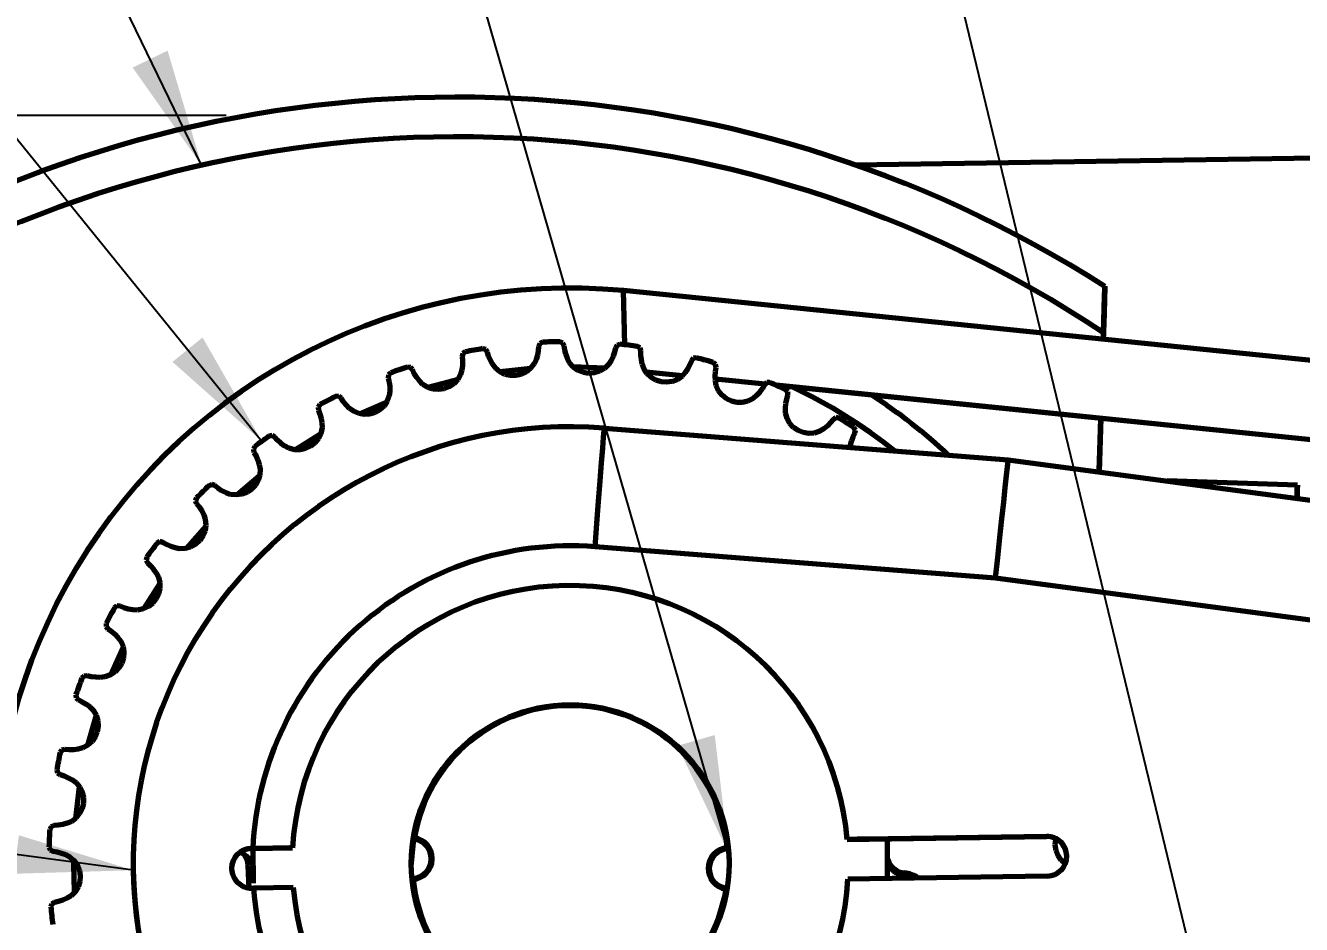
# Model space of a CAD drawing. Header units: millimetres. Extents: x -419 to 9215, y 1224 to 3301.
# Drawn here: x -230.41 to -194.72, y 1914.62 to 1939.77 of the extents above; entities that cross this region are included whole.
import ezdxf

# ---------------------------------------------------------------- set-up
doc = ezdxf.new("R2010")
doc.units = ezdxf.units.MM
doc.layers.add('0.3mm', color=240, linetype='Continuous', lineweight=30)
doc.layers.add('0.7mm', color=7, linetype='Continuous', lineweight=70)
doc.styles.get("Standard").update_dxf_attribs({"font": 'arial.ttf'})
doc.dimstyles.new('ISO-25', dxfattribs={"dimtxt": 2.5, "dimasz": 5, "dimexe": 1.25, "dimexo": 0.625, "dimtad": 1, "dimdec": 0, "dimtxsty": 'Standard', "dimcen": 2.5, "dimadec": 0, "dimazin": 0, "dimtfac": 1, "dimtdec": 0, "dimtmove": 0, "dimatfit": 3, "dimfxl": 1, "dimarcsym": 0})
doc.dimstyles.new('SLDDIMSTYLE0', dxfattribs={"dimtxt": 0.18, "dimasz": 3.302, "dimexe": 0, "dimexo": 0.0625, "dimgap": 0, "dimtad": 0, "dimtih": 1, "dimtoh": 1, "dimdec": 0, "dimrnd": 1e-09, "dimzin": 0, "dimdsep": 46, "dimtxsty": 'Standard', "dimsah": 1, "dimcen": 0.09, "dimadec": 0, "dimazin": 0, "dimtfac": 3.302, "dimtdec": 0, "dimtofl": 0, "dimtmove": 0, "dimatfit": 3, "dimfxl": 1, "dimfrac": 2, "dimtolj": 1, "dimtzin": 0, "dimarcsym": 0})

# ---------------------------------------------------------------- blocks, each defined once
blk = doc.blocks.new('*D70')
at = {"layer": '0.3mm', "color": 0, "lineweight": -2, "transparency": 16777216}
for p, q in [((-224.791, 1937.257), (-344.579, 1937.257)), ((-343.329, 1703.253), (-343.329, 1932.257)), ((-224.791, 1698.253), (-344.579, 1698.253))]:
    blk.add_line(p, q, dxfattribs=at)
at = {"layer": '0.3mm', "color": 0, "lineweight": 211, "transparency": 16777216}
for points in [[(-344.163, 1932.257), (-342.496, 1932.257), (-343.329, 1937.257)], [(-344.163, 1703.253), (-342.496, 1703.253), (-343.329, 1698.253)]]:
    blk.add_solid(points, dxfattribs=at)
at = {"layer": 'Defpoints', "color": 0, "lineweight": 211, "transparency": 16777216}
for p in [(-343.329, 1937.257), (-224.166, 1937.257), (-224.166, 1698.253)]:
    blk.add_point(p, dxfattribs=at)
at = {"layer": '0.3mm', "color": 0, "transparency": 16777216, "insert": (-347.454, 1817.755), "char_height": 2.5, "attachment_point": 5, "rotation": 90}
blk.add_mtext('{\\fTCVN 7284|b0|i0|c0|p34;\\H2.8x;239}', dxfattribs=at)

msp = doc.modelspace()

# ---------------------------------------------------------------- linework, layer by layer
at = {"layer": '0.7mm', "color": 7, "linetype": 'Continuous', "lineweight": 70}
for p, q in [((-207.211, 1935.877), (-193.506, 1936.086)), ((-152.778, 1926.163), (-213.681, 1932.354)), ((-200.216, 1932.474), (-200.215, 1932.465)), ((-200.262, 1930.99), (-200.256, 1931.173)), ((-216.024, 1930.87), (-216.057, 1930.788)), ((-215.948, 1930.908), (-216.024, 1930.87)), ((-215.377, 1930.891), (-215.455, 1930.924)), ((-215.339, 1930.811), (-215.377, 1930.891)), ((-215.323, 1930.696), (-215.339, 1930.811)), ((-213.86, 1930.826), (-213.904, 1930.75)), ((-213.779, 1930.852), (-213.86, 1930.826)), ((-200.256, 1931.164), (-200.261, 1930.99)), ((-218.17, 1930.591), (-218.191, 1930.506)), ((-218.191, 1930.506), (-218.182, 1930.39)), ((-218.191, 1930.506), (-218.191, 1930.505)), ((-218.101, 1930.64), (-218.17, 1930.591)), ((-217.533, 1930.708), (-217.616, 1930.729)), ((-217.484, 1930.635), (-217.533, 1930.708)), ((-217.451, 1930.524), (-217.484, 1930.635)), ((-217.402, 1930.406), (-217.451, 1930.524)), ((-216.089, 1930.547), (-216.125, 1930.425)), ((-216.065, 1930.672), (-216.089, 1930.547)), ((-216.057, 1930.788), (-216.065, 1930.672)), ((-215.291, 1930.573), (-215.323, 1930.696)), ((-215.247, 1930.453), (-215.291, 1930.573)), ((-213.972, 1930.516), (-214.026, 1930.401)), ((-213.93, 1930.636), (-213.972, 1930.516)), ((-213.904, 1930.75), (-213.93, 1930.636)), ((-213.217, 1930.75), (-213.289, 1930.794)), ((-213.191, 1930.666), (-213.217, 1930.75)), ((-213.192, 1930.549), (-213.191, 1930.666)), ((-213.18, 1930.422), (-213.192, 1930.549)), ((-213.191, 1930.666), (-213.191, 1930.665)), ((-211.726, 1930.459), (-211.782, 1930.391)), ((-211.643, 1930.473), (-211.726, 1930.459)), ((-219.639, 1930.206), (-219.724, 1930.215)), ((-219.579, 1930.142), (-219.639, 1930.206)), ((-219.53, 1930.036), (-219.579, 1930.142)), ((-218.205, 1930.136), (-218.237, 1930.008)), ((-218.186, 1930.262), (-218.205, 1930.136)), ((-218.182, 1930.39), (-218.186, 1930.262)), ((-217.34, 1930.295), (-217.402, 1930.406)), ((-217.264, 1930.187), (-217.34, 1930.295)), ((-217.139, 1930.082), (-217.264, 1930.187)), ((-216.276, 1930.175), (-217.134, 1930.079)), ((-216.278, 1930.173), (-217.131, 1930.078)), ((-216.277, 1930.174), (-216.4, 1930.075)), ((-216.177, 1930.303), (-216.277, 1930.174)), ((-216.125, 1930.425), (-216.177, 1930.303)), ((-215.188, 1930.335), (-215.247, 1930.453)), ((-215.08, 1930.212), (-215.188, 1930.335)), ((-214.203, 1930.185), (-215.085, 1930.219)), ((-214.205, 1930.184), (-215.084, 1930.217)), ((-214.951, 1930.121), (-215.08, 1930.212)), ((-214.806, 1930.063), (-214.951, 1930.121)), ((-214.213, 1930.175), (-214.35, 1930.096)), ((-214.095, 1930.288), (-214.213, 1930.175)), ((-214.026, 1930.401), (-214.095, 1930.288)), ((-213.154, 1930.298), (-213.18, 1930.422)), ((-213.113, 1930.172), (-213.154, 1930.298)), ((-213.024, 1930.035), (-213.113, 1930.172)), ((-211.883, 1930.17), (-211.955, 1930.064)), ((-211.824, 1930.283), (-211.883, 1930.17)), ((-211.782, 1930.391), (-211.824, 1930.283)), ((-211.102, 1930.288), (-211.167, 1930.343)), ((-211.108, 1930.086), (-211.089, 1930.201)), ((-211.089, 1930.201), (-211.102, 1930.288)), ((-211.089, 1930.201), (-211.089, 1930.201)), ((-220.251, 1929.996), (-220.259, 1929.908)), ((-220.259, 1929.908), (-220.233, 1929.795)), ((-220.259, 1929.908), (-220.259, 1929.908)), ((-220.19, 1930.055), (-220.251, 1929.996)), ((-220.233, 1929.795), (-220.218, 1929.668)), ((-220.233, 1929.795), (-220.233, 1929.794)), ((-219.464, 1929.927), (-219.53, 1930.036)), ((-219.386, 1929.827), (-219.464, 1929.927)), ((-219.295, 1929.731), (-219.386, 1929.827)), ((-218.326, 1929.856), (-219.139, 1929.64)), ((-218.328, 1929.854), (-219.136, 1929.639)), ((-218.424, 1929.749), (-218.552, 1929.662)), ((-218.317, 1929.865), (-218.424, 1929.749)), ((-218.237, 1930.008), (-218.317, 1929.865)), ((-216.998, 1930.011), (-217.139, 1930.082)), ((-216.846, 1929.975), (-216.998, 1930.011)), ((-216.691, 1929.974), (-216.846, 1929.975)), ((-216.54, 1930.008), (-216.691, 1929.974)), ((-216.4, 1930.075), (-216.54, 1930.008)), ((-214.653, 1930.039), (-214.806, 1930.063)), ((-214.499, 1930.05), (-214.653, 1930.039)), ((-214.35, 1930.096), (-214.499, 1930.05)), ((-212.033, 1929.971), (-213.05, 1930.074)), ((-212.034, 1929.969), (-213.049, 1930.072)), ((-212.91, 1929.926), (-213.024, 1930.035)), ((-212.776, 1929.847), (-212.91, 1929.926)), ((-212.628, 1929.8), (-212.776, 1929.847)), ((-212.474, 1929.788), (-212.628, 1929.8)), ((-212.32, 1929.811), (-212.474, 1929.788)), ((-212.173, 1929.869), (-212.32, 1929.811)), ((-212.039, 1929.963), (-212.173, 1929.869)), ((-211.955, 1930.064), (-212.039, 1929.963)), ((-211.114, 1929.959), (-211.108, 1930.086)), ((-211.107, 1929.832), (-211.114, 1929.959)), ((-209.719, 1929.736), (-211.109, 1929.877)), ((-209.721, 1929.734), (-211.109, 1929.875)), ((-211.108, 1930.086), (-211.108, 1930.086)), ((-211.085, 1929.702), (-211.107, 1929.832)), ((-209.672, 1929.779), (-209.736, 1929.72)), ((-209.587, 1929.78), (-209.672, 1929.779)), ((-221.646, 1929.396), (-221.731, 1929.392)), ((-221.578, 1929.341), (-221.646, 1929.396)), ((-220.23, 1929.409), (-220.288, 1929.256)), ((-220.217, 1929.541), (-220.23, 1929.409)), ((-220.218, 1929.668), (-220.217, 1929.541)), ((-219.155, 1929.646), (-219.295, 1929.731)), ((-219.005, 1929.597), (-219.155, 1929.646)), ((-218.85, 1929.584), (-219.005, 1929.597)), ((-218.697, 1929.606), (-218.85, 1929.584)), ((-218.552, 1929.662), (-218.697, 1929.606)), ((-211.018, 1929.553), (-211.085, 1929.702)), ((-210.921, 1929.428), (-211.018, 1929.553)), ((-210.801, 1929.33), (-210.921, 1929.428)), ((-209.956, 1929.422), (-210.055, 1929.335)), ((-209.87, 1929.516), (-209.956, 1929.422)), ((-209.794, 1929.619), (-209.87, 1929.516)), ((-209.736, 1929.72), (-209.794, 1929.619)), ((-157.664, 1924.444), (-209.41, 1929.704)), ((-157.666, 1924.443), (-209.404, 1929.702)), ((-209.079, 1929.517), (-209.135, 1929.581)), ((-209.115, 1929.318), (-209.08, 1929.429)), ((-209.115, 1929.316), (-209.08, 1929.427)), ((-209.08, 1929.429), (-209.079, 1929.517)), ((-209.08, 1929.427), (-209.079, 1929.514)), ((-209.08, 1929.429), (-209.08, 1929.427)), ((-209.079, 1929.517), (-209.079, 1929.514)), ((-222.169, 1929.164), (-222.22, 1929.097)), ((-222.22, 1929.097), (-222.215, 1929.009)), ((-222.22, 1929.097), (-222.22, 1929.096)), ((-221.513, 1929.244), (-221.578, 1929.341)), ((-221.431, 1929.147), (-221.513, 1929.244)), ((-221.34, 1929.058), (-221.431, 1929.147)), ((-221.235, 1928.977), (-221.34, 1929.058)), ((-220.301, 1929.237), (-221.059, 1928.91)), ((-220.303, 1929.234), (-221.056, 1928.909)), ((-220.376, 1929.125), (-220.491, 1929.02)), ((-220.288, 1929.256), (-220.376, 1929.125)), ((-210.661, 1929.262), (-210.801, 1929.33)), ((-210.511, 1929.226), (-210.661, 1929.262)), ((-210.355, 1929.226), (-210.511, 1929.226)), ((-210.201, 1929.262), (-210.355, 1929.226)), ((-210.055, 1929.335), (-210.201, 1929.262)), ((-209.152, 1929.066), (-209.141, 1929.193)), ((-209.152, 1929.064), (-209.141, 1929.191)), ((-209.15, 1928.934), (-209.152, 1929.066)), ((-209.152, 1929.066), (-209.152, 1929.064)), ((-209.15, 1928.934), (-209.152, 1929.064)), ((-209.141, 1929.193), (-209.115, 1929.318)), ((-209.141, 1929.191), (-209.115, 1929.316)), ((-209.141, 1929.193), (-209.141, 1929.191)), ((-209.115, 1929.318), (-209.115, 1929.316)), ((-222.215, 1929.009), (-222.172, 1928.901)), ((-222.215, 1929.009), (-222.215, 1929.009)), ((-222.172, 1928.901), (-222.139, 1928.778)), ((-222.172, 1928.901), (-222.172, 1928.9)), ((-222.139, 1928.778), (-222.119, 1928.652)), ((-222.139, 1928.778), (-222.139, 1928.777)), ((-221.085, 1928.914), (-221.235, 1928.977)), ((-220.929, 1928.888), (-221.085, 1928.914)), ((-220.774, 1928.898), (-220.929, 1928.888)), ((-220.625, 1928.943), (-220.774, 1928.898)), ((-220.491, 1929.02), (-220.625, 1928.943)), ((-209.106, 1928.777), (-209.15, 1928.934)), ((-209.029, 1928.639), (-209.106, 1928.777)), ((-207.814, 1928.751), (-207.886, 1928.66)), ((-207.741, 1928.8), (-207.814, 1928.751)), ((-207.657, 1928.789), (-207.741, 1928.8)), ((-200.377, 1927.282), (-200.33, 1928.78)), ((-200.33, 1928.78), (-200.377, 1927.282)), ((-222.159, 1928.334), (-222.853, 1927.902)), ((-222.16, 1928.331), (-222.85, 1927.902)), ((-222.146, 1928.36), (-222.214, 1928.217)), ((-222.112, 1928.52), (-222.146, 1928.36)), ((-222.119, 1928.652), (-222.112, 1928.52)), ((-222.119, 1928.652), (-222.119, 1928.651)), ((-214.215, 1928.507), (-202.918, 1927.622)), ((-208.924, 1928.524), (-209.029, 1928.639)), ((-208.797, 1928.436), (-208.924, 1928.524)), ((-208.653, 1928.379), (-208.797, 1928.436)), ((-208.499, 1928.355), (-208.653, 1928.379)), ((-208.342, 1928.368), (-208.499, 1928.355)), ((-208.186, 1928.418), (-208.342, 1928.368)), ((-208.075, 1928.49), (-208.186, 1928.418)), ((-207.976, 1928.57), (-208.075, 1928.49)), ((-207.886, 1928.66), (-207.976, 1928.57)), ((-207.26, 1928.261), (-207.208, 1928.366)), ((-207.259, 1928.259), (-207.208, 1928.363)), ((-207.194, 1928.452), (-207.24, 1928.524)), ((-207.208, 1928.366), (-207.194, 1928.452)), ((-207.208, 1928.363), (-207.194, 1928.45)), ((-207.208, 1928.366), (-207.208, 1928.363)), ((-207.194, 1928.452), (-207.194, 1928.45)), ((-223.992, 1927.988), (-224.033, 1927.914)), ((-223.51, 1928.296), (-223.594, 1928.279)), ((-223.434, 1928.252), (-223.51, 1928.296)), ((-223.356, 1928.166), (-223.434, 1928.252)), ((-223.261, 1928.081), (-223.356, 1928.166)), ((-223.157, 1928.008), (-223.261, 1928.081)), ((-223.041, 1927.943), (-223.157, 1928.008)), ((-222.433, 1928), (-222.573, 1927.934)), ((-222.312, 1928.096), (-222.433, 1928)), ((-222.214, 1928.217), (-222.312, 1928.096)), ((-207.34, 1927.969), (-207.334, 1928.018)), ((-207.34, 1927.969), (-207.334, 1928.016)), ((-207.334, 1928.018), (-207.303, 1928.142)), ((-207.334, 1928.016), (-207.303, 1928.139)), ((-207.334, 1928.018), (-207.334, 1928.016)), ((-207.303, 1928.142), (-207.26, 1928.261)), ((-207.303, 1928.139), (-207.259, 1928.259)), ((-207.303, 1928.142), (-207.303, 1928.139)), ((-207.26, 1928.261), (-207.259, 1928.259)), ((-224.033, 1927.914), (-224.015, 1927.828)), ((-224.033, 1927.914), (-224.033, 1927.914)), ((-224.015, 1927.828), (-223.956, 1927.728)), ((-224.015, 1927.828), (-224.015, 1927.828)), ((-223.956, 1927.728), (-223.905, 1927.611)), ((-223.956, 1927.728), (-223.956, 1927.727)), ((-223.905, 1927.611), (-223.867, 1927.489)), ((-223.905, 1927.611), (-223.905, 1927.611)), ((-222.883, 1927.903), (-223.041, 1927.943)), ((-222.725, 1927.9), (-222.883, 1927.903)), ((-222.573, 1927.934), (-222.725, 1927.9)), ((-202.918, 1927.622), (-172.623, 1923.567)), ((-223.867, 1927.489), (-223.841, 1927.36)), ((-223.867, 1927.489), (-223.867, 1927.489)), ((-223.841, 1927.36), (-223.85, 1927.197)), ((-200.373, 1927.408), (-200.377, 1927.282)), ((-200.377, 1927.282), (-200.373, 1927.401)), ((-225.19, 1926.93), (-225.27, 1926.901)), ((-225.108, 1926.898), (-225.19, 1926.93)), ((-225.018, 1926.824), (-225.108, 1926.898)), ((-223.859, 1927.167), (-224.481, 1926.639)), ((-223.86, 1927.165), (-224.386, 1926.722)), ((-223.975, 1926.911), (-224.08, 1926.798)), ((-223.896, 1927.046), (-223.975, 1926.911)), ((-223.85, 1927.197), (-223.896, 1927.046)), ((-194.83, 1926.914), (-198.471, 1927.027)), ((-194.83, 1926.908), (-194.83, 1926.914)), ((-225.62, 1926.554), (-225.65, 1926.475)), ((-224.911, 1926.755), (-225.018, 1926.824)), ((-224.797, 1926.698), (-224.911, 1926.755)), ((-224.673, 1926.651), (-224.797, 1926.698)), ((-224.511, 1926.635), (-224.673, 1926.651)), ((-224.354, 1926.656), (-224.511, 1926.635)), ((-224.209, 1926.712), (-224.354, 1926.656)), ((-224.08, 1926.798), (-224.209, 1926.712)), ((-225.65, 1926.475), (-225.619, 1926.393)), ((-225.65, 1926.475), (-225.65, 1926.474)), ((-225.619, 1926.393), (-225.546, 1926.302)), ((-225.619, 1926.393), (-225.619, 1926.392)), ((-225.546, 1926.302), (-225.478, 1926.194)), ((-225.546, 1926.302), (-225.546, 1926.301)), ((-225.478, 1926.194), (-225.422, 1926.08)), ((-225.478, 1926.194), (-225.478, 1926.194)), ((-225.422, 1926.08), (-225.377, 1925.956)), ((-225.422, 1926.08), (-225.422, 1926.079)), ((-225.377, 1925.956), (-225.362, 1925.793)), ((-225.377, 1925.956), (-225.377, 1925.955)), ((-225.366, 1925.765), (-225.907, 1925.146)), ((-225.366, 1925.763), (-225.905, 1925.146)), ((-225.442, 1925.492), (-225.53, 1925.364)), ((-225.385, 1925.636), (-225.442, 1925.492)), ((-225.362, 1925.793), (-225.385, 1925.636)), ((-226.647, 1925.329), (-226.721, 1925.289)), ((-226.561, 1925.31), (-226.647, 1925.329)), ((-226.461, 1925.25), (-226.561, 1925.31)), ((-226.345, 1925.198), (-226.461, 1925.25)), ((-226.224, 1925.158), (-226.345, 1925.198)), ((-226.095, 1925.13), (-226.224, 1925.158)), ((-225.931, 1925.138), (-226.095, 1925.13)), ((-225.78, 1925.183), (-225.931, 1925.138)), ((-225.644, 1925.26), (-225.78, 1925.183)), ((-225.53, 1925.364), (-225.644, 1925.26)), ((-203.27, 1924.307), (-214.475, 1925.185)), ((-227.016, 1924.894), (-227.034, 1924.81)), ((-227.034, 1924.81), (-226.991, 1924.734)), ((-227.034, 1924.81), (-227.034, 1924.81)), ((-226.991, 1924.734), (-226.905, 1924.655)), ((-226.991, 1924.734), (-226.991, 1924.734)), ((-226.905, 1924.655), (-226.822, 1924.558)), ((-226.905, 1924.655), (-226.905, 1924.654)), ((-226.822, 1924.558), (-226.75, 1924.454)), ((-226.822, 1924.558), (-226.822, 1924.558)), ((-226.75, 1924.454), (-226.686, 1924.338)), ((-226.75, 1924.454), (-226.75, 1924.453)), ((-226.648, 1924.158), (-227.098, 1923.454)), ((-226.648, 1924.156), (-227.096, 1923.455)), ((-226.686, 1924.338), (-226.648, 1924.179)), ((-226.686, 1924.338), (-226.686, 1924.337)), ((-226.648, 1924.179), (-226.647, 1924.021)), ((-173.066, 1920.264), (-203.27, 1924.307)), ((-226.75, 1923.73), (-226.847, 1923.61)), ((-226.682, 1923.869), (-226.75, 1923.73)), ((-226.647, 1924.021), (-226.682, 1923.869)), ((-227.849, 1923.529), (-227.917, 1923.478)), ((-227.761, 1923.522), (-227.849, 1923.529)), ((-227.653, 1923.479), (-227.761, 1923.522)), ((-227.531, 1923.444), (-227.653, 1923.479)), ((-227.405, 1923.423), (-227.531, 1923.444)), ((-227.273, 1923.415), (-227.405, 1923.423)), ((-227.113, 1923.447), (-227.273, 1923.415)), ((-226.97, 1923.514), (-227.113, 1923.447)), ((-226.847, 1923.61), (-226.97, 1923.514)), ((-228.149, 1923.043), (-228.154, 1922.958)), ((-228.154, 1922.958), (-228.1, 1922.889)), ((-228.154, 1922.958), (-228.154, 1922.958)), ((-228.1, 1922.889), (-228.004, 1922.824)), ((-228.1, 1922.889), (-228.1, 1922.889)), ((-228.004, 1922.824), (-227.907, 1922.741)), ((-228.004, 1922.824), (-228.004, 1922.823)), ((-227.907, 1922.741), (-227.82, 1922.648)), ((-227.907, 1922.741), (-227.907, 1922.74)), ((-227.82, 1922.648), (-227.74, 1922.543)), ((-227.82, 1922.648), (-227.82, 1922.648)), ((-227.677, 1922.382), (-228.026, 1921.601)), ((-227.677, 1922.38), (-228.025, 1921.601)), ((-227.74, 1922.543), (-227.678, 1922.391)), ((-227.74, 1922.543), (-227.74, 1922.542)), ((-227.678, 1922.391), (-227.654, 1922.235)), ((-227.678, 1922.391), (-227.678, 1922.391)), ((-227.677, 1922.38), (-227.654, 1922.234)), ((-227.713, 1921.933), (-227.791, 1921.799)), ((-227.666, 1922.08), (-227.713, 1921.933)), ((-227.654, 1922.235), (-227.666, 1922.08)), ((-228.769, 1921.57), (-228.829, 1921.509)), ((-228.682, 1921.576), (-228.769, 1921.57)), ((-228.568, 1921.549), (-228.682, 1921.576)), ((-228.442, 1921.533), (-228.568, 1921.549)), ((-228.315, 1921.531), (-228.442, 1921.533)), ((-228.183, 1921.543), (-228.315, 1921.531)), ((-228.029, 1921.599), (-228.183, 1921.543)), ((-227.898, 1921.686), (-228.029, 1921.599)), ((-227.791, 1921.799), (-227.898, 1921.686)), ((-228.994, 1921.045), (-228.986, 1920.96)), ((-228.994, 1921.045), (-228.994, 1921.044)), ((-228.986, 1920.96), (-228.922, 1920.9)), ((-228.986, 1920.96), (-228.986, 1920.96)), ((-228.922, 1920.9), (-228.818, 1920.849)), ((-228.922, 1920.9), (-228.922, 1920.899)), ((-228.818, 1920.849), (-228.709, 1920.782)), ((-228.818, 1920.849), (-228.818, 1920.849)), ((-228.709, 1920.782), (-228.609, 1920.703)), ((-228.709, 1920.782), (-228.709, 1920.781)), ((-228.433, 1920.474), (-228.669, 1919.629)), ((-228.433, 1920.472), (-228.668, 1919.63)), ((-228.609, 1920.703), (-228.515, 1920.611)), ((-228.609, 1920.703), (-228.609, 1920.703)), ((-228.515, 1920.611), (-228.431, 1920.47)), ((-228.515, 1920.611), (-228.515, 1920.61)), ((-228.433, 1920.472), (-228.431, 1920.468)), ((-228.431, 1920.47), (-228.384, 1920.32)), ((-228.431, 1920.47), (-228.431, 1920.468)), ((-228.431, 1920.468), (-228.384, 1920.317)), ((-228.373, 1920.165), (-228.397, 1920.012)), ((-228.384, 1920.32), (-228.373, 1920.165)), ((-228.384, 1920.32), (-228.384, 1920.317)), ((-228.384, 1920.317), (-228.373, 1920.164)), ((-228.454, 1919.868), (-228.543, 1919.74)), ((-228.397, 1920.012), (-228.454, 1919.868)), ((-229.387, 1919.496), (-229.437, 1919.427)), ((-229.302, 1919.515), (-229.387, 1919.496)), ((-229.186, 1919.505), (-229.302, 1919.515)), ((-229.058, 1919.508), (-229.186, 1919.505)), ((-228.932, 1919.525), (-229.058, 1919.508)), ((-228.804, 1919.556), (-228.932, 1919.525)), ((-228.66, 1919.634), (-228.804, 1919.556)), ((-228.543, 1919.74), (-228.66, 1919.634)), ((-229.531, 1918.943), (-229.511, 1918.86)), ((-229.531, 1918.943), (-229.531, 1918.942)), ((-229.511, 1918.86), (-229.439, 1918.81)), ((-229.511, 1918.86), (-229.511, 1918.86)), ((-229.439, 1918.81), (-229.328, 1918.776)), ((-229.439, 1918.81), (-229.439, 1918.81)), ((-229.328, 1918.776), (-229.211, 1918.725)), ((-229.328, 1918.776), (-229.328, 1918.775)), ((-229.211, 1918.725), (-229.1, 1918.662)), ((-229.211, 1918.725), (-229.211, 1918.725)), ((-229.1, 1918.662), (-228.993, 1918.585)), ((-229.1, 1918.662), (-229.1, 1918.662)), ((-228.901, 1918.472), (-229.011, 1917.582)), ((-228.993, 1918.585), (-228.889, 1918.459)), ((-228.993, 1918.585), (-228.993, 1918.585)), ((-228.901, 1918.471), (-228.889, 1918.456)), ((-228.889, 1918.459), (-228.82, 1918.317)), ((-228.889, 1918.459), (-228.889, 1918.456)), ((-228.889, 1918.456), (-228.82, 1918.314)), ((-228.787, 1918.01), (-228.822, 1917.859)), ((-228.82, 1918.317), (-228.786, 1918.165)), ((-228.82, 1918.317), (-228.82, 1918.314)), ((-228.82, 1918.314), (-228.786, 1918.163)), ((-228.786, 1918.165), (-228.787, 1918.01)), ((-228.891, 1917.72), (-228.991, 1917.598)), ((-228.822, 1917.859), (-228.891, 1917.72)), ((-229.689, 1917.352), (-229.728, 1917.277)), ((-229.607, 1917.384), (-229.689, 1917.352)), ((-229.491, 1917.392), (-229.607, 1917.384)), ((-229.366, 1917.414), (-229.491, 1917.392)), ((-229.243, 1917.449), (-229.366, 1917.414)), ((-229.121, 1917.499), (-229.243, 1917.449)), ((-228.991, 1917.598), (-229.121, 1917.499)), ((-219.528, 1917.038), (-219.528, 1917.037)), ((-207.421, 1916.997), (-201.846, 1917.083)), ((-207.421, 1916.997), (-207.421, 1916.997)), ((-206.28, 1917.014), (-206.864, 1917.005)), ((-201.846, 1917.081), (-206.28, 1917.013)), ((-206.28, 1917.013), (-206.28, 1917.014)), ((-201.846, 1917.081), (-201.846, 1917.083)), ((-201.601, 1916.845), (-201.589, 1916.999)), ((-201.601, 1916.844), (-201.589, 1916.997)), ((-201.589, 1916.999), (-201.583, 1917.019)), ((-201.589, 1916.997), (-201.582, 1917.018)), ((-201.589, 1916.999), (-201.589, 1916.997)), ((-229.749, 1916.784), (-229.717, 1916.705)), ((-229.749, 1916.784), (-229.749, 1916.784)), ((-229.717, 1916.705), (-229.638, 1916.667)), ((-229.717, 1916.705), (-229.717, 1916.705)), ((-229.638, 1916.667), (-229.523, 1916.649)), ((-229.638, 1916.667), (-229.638, 1916.666)), ((-229.523, 1916.649), (-229.4, 1916.617)), ((-229.523, 1916.649), (-229.523, 1916.649)), ((-229.4, 1916.617), (-229.281, 1916.571)), ((-229.4, 1916.617), (-229.4, 1916.616)), ((-229.281, 1916.571), (-229.164, 1916.511)), ((-229.281, 1916.571), (-229.281, 1916.57)), ((-224.049, 1916.743), (-224.094, 1916.742)), ((-224.094, 1916.74), (-224.094, 1916.742)), ((-224.076, 1916.741), (-224.094, 1916.74)), ((-223.492, 1916.751), (-224.076, 1916.742)), ((-224.076, 1916.742), (-224.076, 1916.741)), ((-224.049, 1916.743), (-222.935, 1916.76)), ((-224.049, 1916.743), (-224.042, 1915.778)), ((-222.935, 1916.76), (-222.935, 1916.76)), ((-210.775, 1916.766), (-210.775, 1916.764)), ((-201.579, 1916.691), (-201.601, 1916.845)), ((-201.523, 1916.547), (-201.579, 1916.691)), ((-201.433, 1916.416), (-201.523, 1916.547)), ((-229.164, 1916.511), (-229.042, 1916.401)), ((-229.164, 1916.511), (-229.164, 1916.51)), ((-229.068, 1916.424), (-229.044, 1915.504)), ((-229.068, 1916.422), (-229.067, 1916.106)), ((-229.068, 1916.422), (-229.042, 1916.399)), ((-229.042, 1916.401), (-228.953, 1916.271)), ((-229.042, 1916.401), (-229.042, 1916.399)), ((-229.042, 1916.399), (-228.953, 1916.269)), ((-228.953, 1916.271), (-228.896, 1916.126)), ((-228.953, 1916.271), (-228.953, 1916.269)), ((-228.953, 1916.269), (-228.896, 1916.124)), ((-224.148, 1915.625), (-224.181, 1916.266)), ((-224.058, 1916.187), (-224.058, 1916.185)), ((-224.058, 1916.185), (-224.042, 1915.777)), ((-206.291, 1915.903), (-206.282, 1916.457)), ((-206.282, 1916.457), (-206.282, 1916.459)), ((-201.323, 1916.317), (-201.433, 1916.416)), ((-228.896, 1916.126), (-228.874, 1915.973)), ((-228.896, 1916.126), (-228.896, 1916.124)), ((-228.896, 1916.124), (-228.874, 1915.971)), ((-228.874, 1915.973), (-228.886, 1915.818)), ((-227.39, 1916.135), (-227.39, 1916.134)), ((-219.564, 1915.88), (-219.564, 1915.878)), ((-201.829, 1915.972), (-207.404, 1915.886)), ((-205.819, 1916.061), (-205.816, 1916.06)), ((-205.819, 1916.061), (-205.819, 1916.058)), ((-205.816, 1916.058), (-205.819, 1916.058)), ((-205.816, 1916.06), (-205.816, 1916.058)), ((-229.014, 1915.535), (-229.129, 1915.418)), ((-228.933, 1915.67), (-229.014, 1915.535)), ((-228.886, 1915.818), (-228.933, 1915.67)), ((-224.077, 1915.631), (-224.032, 1915.632)), ((-224.042, 1915.778), (-224.042, 1915.777)), ((-222.918, 1915.649), (-224.032, 1915.632)), ((-210.811, 1915.607), (-210.811, 1915.606)), ((-229.668, 1915.188), (-229.696, 1915.107)), ((-229.592, 1915.232), (-229.668, 1915.188)), ((-229.479, 1915.256), (-229.592, 1915.232)), ((-229.358, 1915.297), (-229.479, 1915.256)), ((-229.242, 1915.35), (-229.358, 1915.297)), ((-229.129, 1915.418), (-229.242, 1915.35)), ((-229.696, 1915.107), (-229.696, 1915.107))]:
    msp.add_line(p, q, dxfattribs=at)
at = {"layer": '0.7mm', "color": 8, "linetype": 'Continuous', "lineweight": 70}
msp.add_line((-213.642, 1930.837), (-213.681, 1932.354), dxfattribs=at)
at = {"layer": '0.7mm', "color": 7, "linetype": 'Continuous', "lineweight": 70, "flags": 128}
for points in [[(-214.475, 1925.185), (-214.425, 1925.833), (-214.376, 1926.457), (-214.331, 1927.031), (-214.291, 1927.535), (-214.259, 1927.948), (-214.235, 1928.255), (-214.22, 1928.444), (-214.215, 1928.507)], [(-203.27, 1924.307), (-203.209, 1924.883), (-203.15, 1925.441), (-203.094, 1925.965), (-203.044, 1926.438), (-203.001, 1926.847), (-202.966, 1927.178), (-202.94, 1927.422), (-202.924, 1927.572), (-202.918, 1927.622)], [(-194.842, 1926.541), (-194.84, 1926.588), (-194.836, 1926.727), (-194.833, 1926.829), (-194.831, 1926.892), (-194.83, 1926.914)], [(-194.83, 1926.908), (-194.831, 1926.887), (-194.833, 1926.823), (-194.836, 1926.721), (-194.84, 1926.582), (-194.842, 1926.541)], [(-219.614, 1916.253), (-219.525, 1917.206), (-219.457, 1917.492)], [(-210.805, 1917.16), (-210.734, 1916.594), (-210.726, 1916.389)], [(-206.291, 1915.903), (-206.297, 1916.867), (-206.308, 1917.014)]]:
    msp.add_lwpolyline(points, dxfattribs=at)
at = {"layer": '0.7mm', "color": 7, "linetype": 'Continuous', "lineweight": 70}
msp.add_circle((-215.17, 1916.323), 4.444, dxfattribs=at)
for centre, radius, start, end in [((-218.328, 1904.134), 33.633, 57.4165, 119.0194), ((-218.328, 1904.135), 32.522, 56.2423, 120.1936), ((-215.17, 1916.32), 16.103, 84.6963, 277.8946), ((-215.238, 1916.409), 14.517, 90.8576, 92.8046), ((-215.238, 1916.409), 14.517, 82.2861, 84.2332), ((-215.238, 1916.409), 14.517, 99.429, 101.376), ((-215.238, 1916.409), 14.517, 73.7147, 75.6618), ((-215.238, 1916.409), 14.517, 108.0004, 109.9475), ((-215.238, 1916.409), 14.517, 65.1433, 67.0903), ((-215.238, 1916.409), 14.517, 116.5719, 118.5189), ((-215.238, 1916.406), 15.556, 46.8425, 56.8518), ((-215.238, 1916.409), 14.517, 56.5719, 58.5189), ((-215.17, 1916.322), 12.222, 85.5197, 276.2322), ((-215.238, 1916.409), 14.517, 125.1433, 127.0903), ((-215.238, 1916.409), 14.517, 133.7147, 135.6618), ((-215.238, 1916.409), 14.517, 142.2861, 144.2332), ((-215.17, 1916.323), 8.889, 85.5197, 177.2927), ((-215.17, 1916.323), 7.778, 4.972, 176.7799), ((-215.17, 1916.323), 7.778, 4.972, 176.7799), ((-215.238, 1916.409), 14.517, 150.8576, 152.8046), ((-215.238, 1916.409), 14.517, 159.429, 161.376), ((-215.17, 1916.323), 4.417, 5.7585, 170.6774), ((-215.238, 1916.409), 14.517, 168.0004, 169.9475), ((-215.238, 1916.409), 14.517, 176.5719, 178.5189), ((-219.612, 1916.459), 0.556, 271.8013, 84.6346), ((-219.612, 1916.461), 0.583, 274.7117, 81.7242), ((-219.612, 1916.455), 0.556, 0.876, 84.7098), ((-219.612, 1916.459), 0.583, 0.876, 81.7242), ((-201.838, 1916.527), 0.556, 270.876, 90.876), ((-201.838, 1916.525), 0.556, 0.876, 90.876), ((-224.085, 1916.185), 0.556, 90.876, 180.876), ((-224.61, 1916.059), 0.611, 25.4323, 70.8115), ((-224.681, 1916.257), 0.5, 0.9177, 40.7076), ((-224.61, 1916.056), 0.611, 25.4413, 59.6687), ((-210.727, 1916.185), 0.583, 94.7117, 261.7242), ((-210.727, 1916.183), 0.583, 94.7117, 180.876), ((-210.727, 1916.183), 0.556, 91.8013, 264.6346), ((-210.727, 1916.179), 0.556, 91.7668, 180.876), ((-205.798, 1916.56), 0.5, 194.7204, 267.5454), ((-205.798, 1916.558), 0.5, 194.7169, 267.5454), ((-205.729, 1916.583), 0.611, 205.4252, 268.218), ((-215.17, 1916.319), 16.103, 180.876, 277.8946), ((-215.17, 1916.321), 12.222, 180.876, 276.2322), ((-215.17, 1916.323), 7.778, 184.972, 356.7799), ((-215.17, 1916.323), 4.417, 185.7585, 350.6774), ((-205.842, 1915.45), 0.611, 49.7437, 87.5454), ((-205.842, 1915.447), 0.611, 50.1151, 87.5454), ((-205.763, 1915.472), 0.5, 62.258, 88.218), ((-215.17, 1916.323), 8.889, 184.4593, 276.2322), ((-215.238, 1916.409), 14.517, 185.1433, 187.0903)]:
    msp.add_arc(centre, radius, start, end, dxfattribs=at)
at = {"layer": '0.7mm', "color": 8, "linetype": 'Continuous', "lineweight": 70}
msp.add_arc((-215.238, 1916.406), 14.667, 51.4112, 64.6, dxfattribs=at)
at = {"layer": '0.7mm', "color": 7, "linetype": 'Continuous', "lineweight": 70}
for points, knots in [([(-200.256, 1931.173), (-200.249, 1931.353), (-200.238, 1931.671), (-200.23, 1932.027), (-200.223, 1932.244), (-200.218, 1932.376), (-200.216, 1932.458), (-200.216, 1932.469), (-200.216, 1932.474)], [0, 0, 0, 0, 0.283693, 0.50106, 0.634685, 0.761512, 0.882791, 1, 1, 1, 1]), ([(-200.215, 1932.465), (-200.215, 1932.46), (-200.216, 1932.45), (-200.218, 1932.367), (-200.222, 1932.235), (-200.229, 1932.018), (-200.237, 1931.662), (-200.249, 1931.344), (-200.256, 1931.164)], [0, 0, 0, 0, 0.117195, 0.238469, 0.365301, 0.49894, 0.716272, 1, 1, 1, 1]), ([(-200.373, 1927.401), (-200.36, 1927.764), (-200.342, 1928.262), (-200.331, 1928.669), (-200.329, 1928.779)], [0, 0, 0, 0, 0.728827, 1, 1, 1, 1]), ([(-206.864, 1917.005), (-206.912, 1917.005), (-207.005, 1917.003), (-207.131, 1917), (-207.233, 1916.998), (-207.332, 1916.997), (-207.407, 1916.996), (-207.417, 1916.997), (-207.421, 1916.997)], [0, 0, 0, 0, 0.165078, 0.31876, 0.46104, 0.591917, 0.818548, 1, 1, 1, 1]), ([(-224.094, 1916.742), (-224.156, 1916.735), (-224.28, 1916.721), (-224.444, 1916.624), (-224.569, 1916.482), (-224.639, 1916.305), (-224.647, 1916.116), (-224.592, 1915.936), (-224.482, 1915.783), (-224.327, 1915.675), (-224.183, 1915.634), (-224.098, 1915.632), (-224.077, 1915.631)], [0, 0, 0, 0, 0.106575, 0.213111, 0.320584, 0.428468, 0.535261, 0.641037, 0.747301, 0.854863, 0.962707, 1, 1, 1, 1]), ([(-222.935, 1916.76), (-222.943, 1916.76), (-222.958, 1916.759), (-223.066, 1916.757), (-223.2, 1916.755), (-223.35, 1916.753), (-223.443, 1916.752), (-223.492, 1916.751)], [0, 0, 0, 0, 0.246975, 0.445155, 0.681831, 0.830871, 1, 1, 1, 1])]:
    msp.add_open_spline(points, degree=3, knots=knots, dxfattribs=at)

# ---------------------------------------------------------------- dimensions: what is measured, and where the dimension line sits
at = {"layer": '0.3mm'}
dim = msp.add_linear_dim(base=(-343.329, 1937.257), p1=(-224.166, 1698.253), p2=(-224.166, 1937.257), angle=90, text='{\\fTCVN 7284|b0|i0|c0|p34;\\H2.8x;<>}', dimstyle='ISO-25', dxfattribs=at)
dim.commit()
dim.dimension.update_dxf_attribs({"geometry": '*D70', "text_midpoint": (-347.454, 1817.755)})

# ---------------------------------------------------------------- leaders
for points in [[(-223.794, 1928.136), (-269.73, 1984.785)], [(-225.48, 1935.86), (-249.188, 1984.785)], [(-210.734, 1916.595), (-230.4, 1984.785)], [(-195.532, 1904.366), (-214.918, 1984.732)], [(-182.566, 1906.537), (-199.352, 1984.706)], [(-227.39, 1916.135), (-303.402, 1926.345)]]:
    msp.add_leader(points, dimstyle='SLDDIMSTYLE0', dxfattribs=at)

doc.saveas('drawing.dxf')
